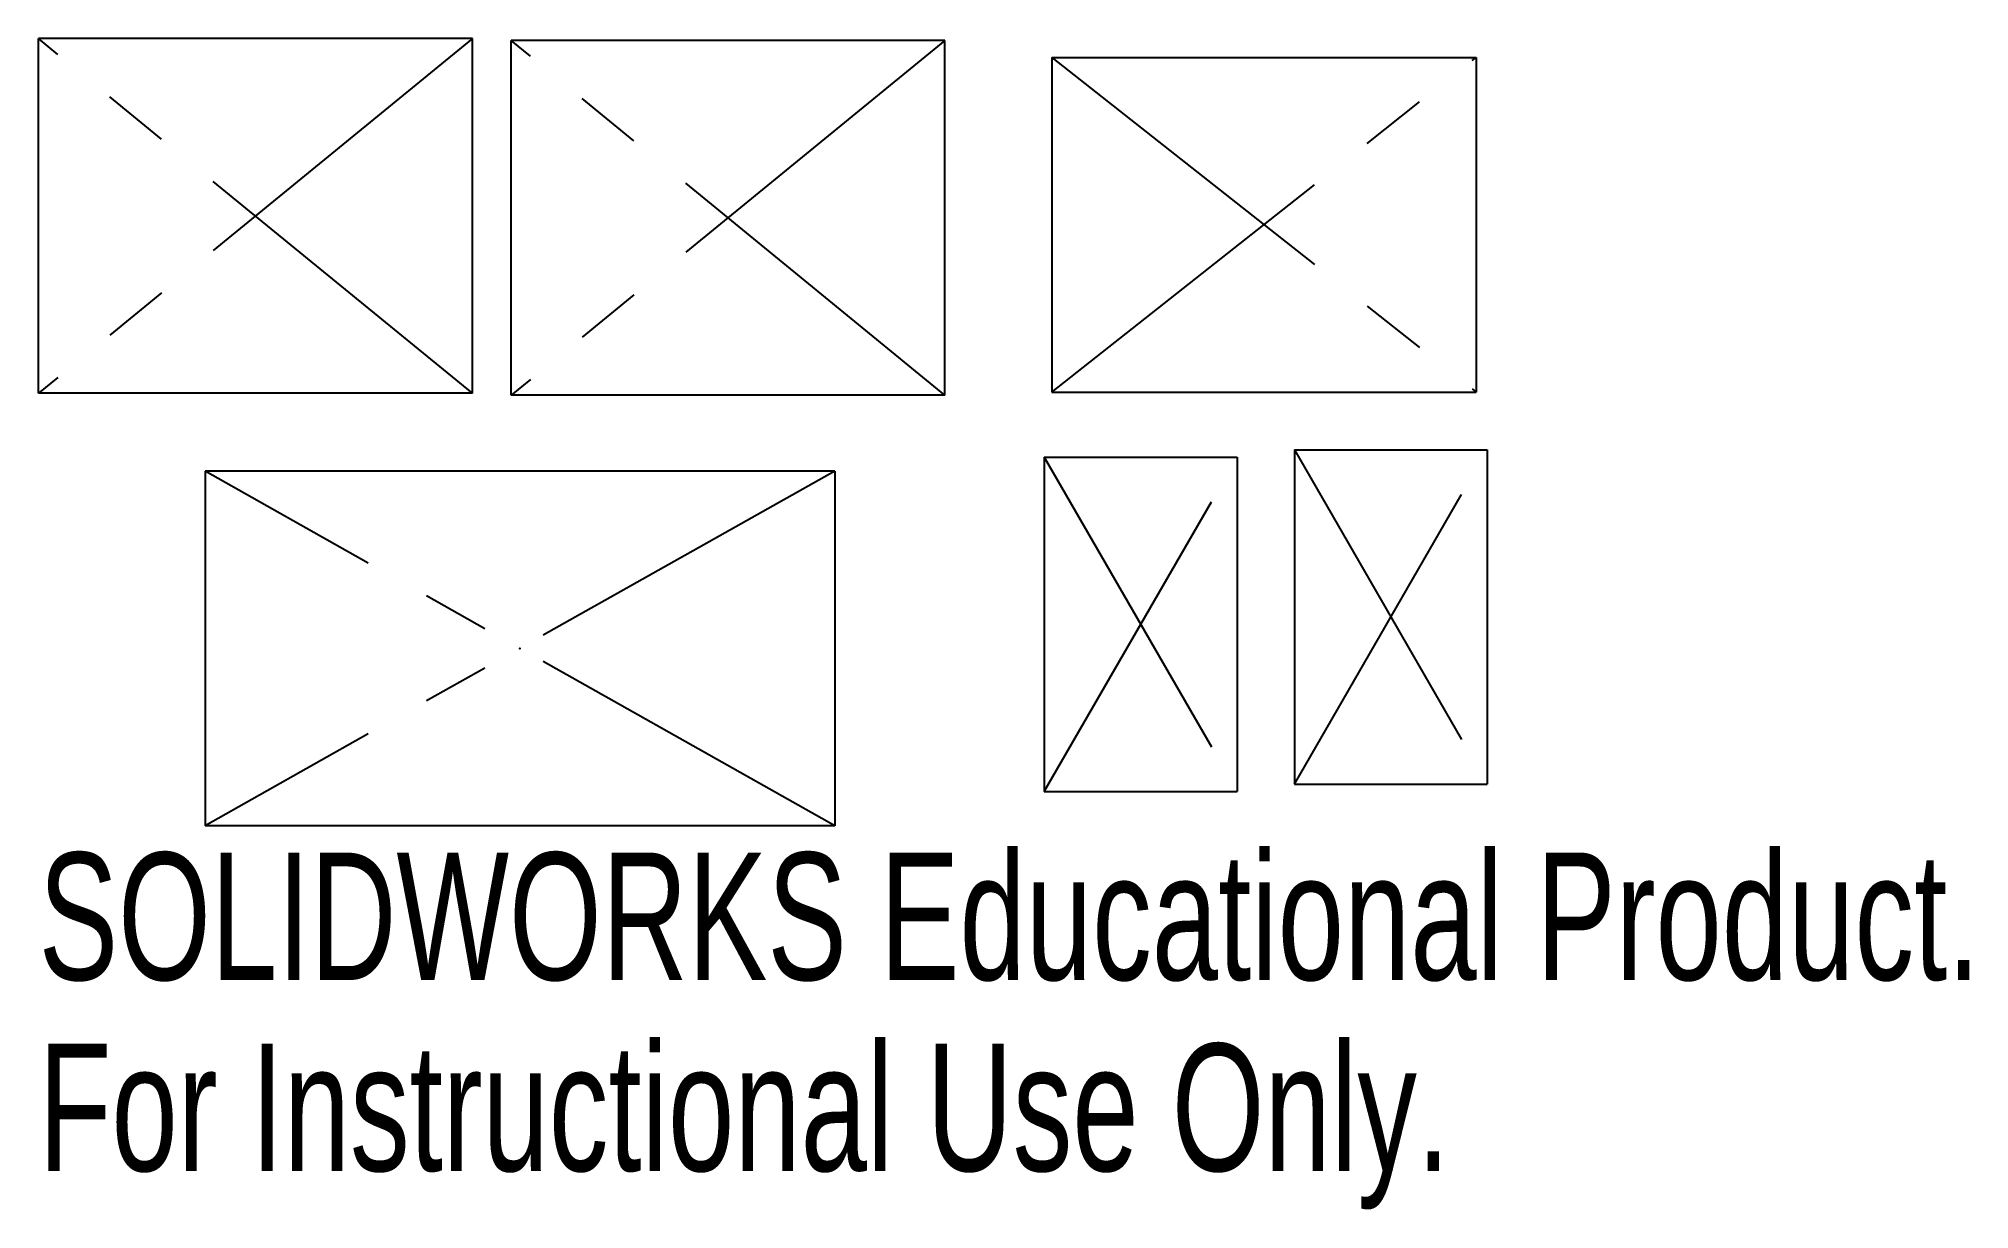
# Model space of a CAD drawing. Header units: inches. Extents: x -1.03 to 1.85, y -1.48 to 0.27.
import ezdxf

# ---------------------------------------------------------------- set-up
doc = ezdxf.new("R2010")
doc.units = ezdxf.units.IN
doc.header["$MEASUREMENT"] = 0
doc.header["$PDSIZE"] = -1
doc.linetypes.add('CENTERX2', pattern=[0.8, 0.5, -0.1, 0.1, -0.1])
doc.styles.add('SLDTEXTSTYLE0', font='TXT', dxfattribs={"width": 0.7})

msp = doc.modelspace()

# ---------------------------------------------------------------- linework, layer by layer
at = {"color": 7, "linetype": 'Continuous'}
for p, q in [((-0.3819, 0.2678), (-1.0299, 0.2678)), ((-1.0299, -0.2622), (-1.0299, 0.2678)), ((-0.3819, -0.2622), (-0.3819, 0.2678)), ((0.324, 0.265), (-0.324, 0.265)), ((-0.324, -0.265), (-0.324, 0.265)), ((0.324, -0.265), (0.324, 0.265)), ((0.4836, 0.2397), (1.1176, 0.2397)), ((0.4836, 0.2397), (0.4836, -0.2603)), ((1.1176, 0.2397), (1.1176, -0.2603)), ((-0.3819, -0.2622), (-1.0299, -0.2622)), ((0.324, -0.265), (-0.324, -0.265)), ((0.4836, -0.2603), (1.1176, -0.2603)), ((0.4726, -0.3575), (0.7606, -0.3575)), ((0.4726, -0.3575), (0.4726, -0.8575)), ((0.7606, -0.3575), (0.7606, -0.8575)), ((0.8463, -0.3465), (0.8463, -0.8465)), ((0.8463, -0.3465), (1.1343, -0.3465)), ((1.1343, -0.3465), (1.1343, -0.8465)), ((0.1597, -0.3785), (-0.7813, -0.3785)), ((-0.7813, -0.3785), (-0.7813, -0.9085)), ((0.1597, -0.3785), (0.1597, -0.9085)), ((0.4726, -0.8575), (0.7606, -0.8575)), ((0.8463, -0.8465), (1.1343, -0.8465)), ((0.1597, -0.9085), (-0.7813, -0.9085))]:
    msp.add_line(p, q, dxfattribs=at)
at = {"color": 7, "linetype": 'CENTERX2'}
for p, q in [((-0.3819, 0.2678), (-1.0299, -0.2622)), ((-0.3819, -0.2622), (-1.0299, 0.2678)), ((0.324, -0.265), (-0.324, 0.265)), ((0.324, 0.265), (-0.324, -0.265)), ((0.4836, 0.2397), (1.1176, -0.2603)), ((0.4836, -0.2603), (1.1176, 0.2397)), ((0.4726, -0.3575), (0.7606, -0.8575)), ((0.4726, -0.8575), (0.7606, -0.3575)), ((0.8463, -0.8465), (1.1343, -0.3465)), ((0.8463, -0.3465), (1.1343, -0.8465)), ((0.1597, -0.3785), (-0.7813, -0.9085)), ((0.1597, -0.9085), (-0.7813, -0.3785))]:
    msp.add_line(p, q, dxfattribs=at)
at = {"color": 7, "linetype": 'Continuous'}
for p in [(-0.7059, 0.0028), (0, 0), (0.8006, -0.0103), (0.9903, -0.5965), (0.6166, -0.6075), (-0.3108, -0.6435)]:
    msp.add_point(p, dxfattribs=at)

# ---------------------------------------------------------------- texts
at = {"color": 7, "linetype": 'Continuous', "char_height": 0.1903, "attachment_point": 1, "style": 'SLDTEXTSTYLE0'}
for s, insert in [('SOLIDWORKS Educational Product.', (-1.0299, -0.9486)), ('For Instructional Use Only.', (-1.0299, -1.2341))]:
    msp.add_mtext(s, dxfattribs=dict(at, insert=insert))

doc.saveas('drawing.dxf')
